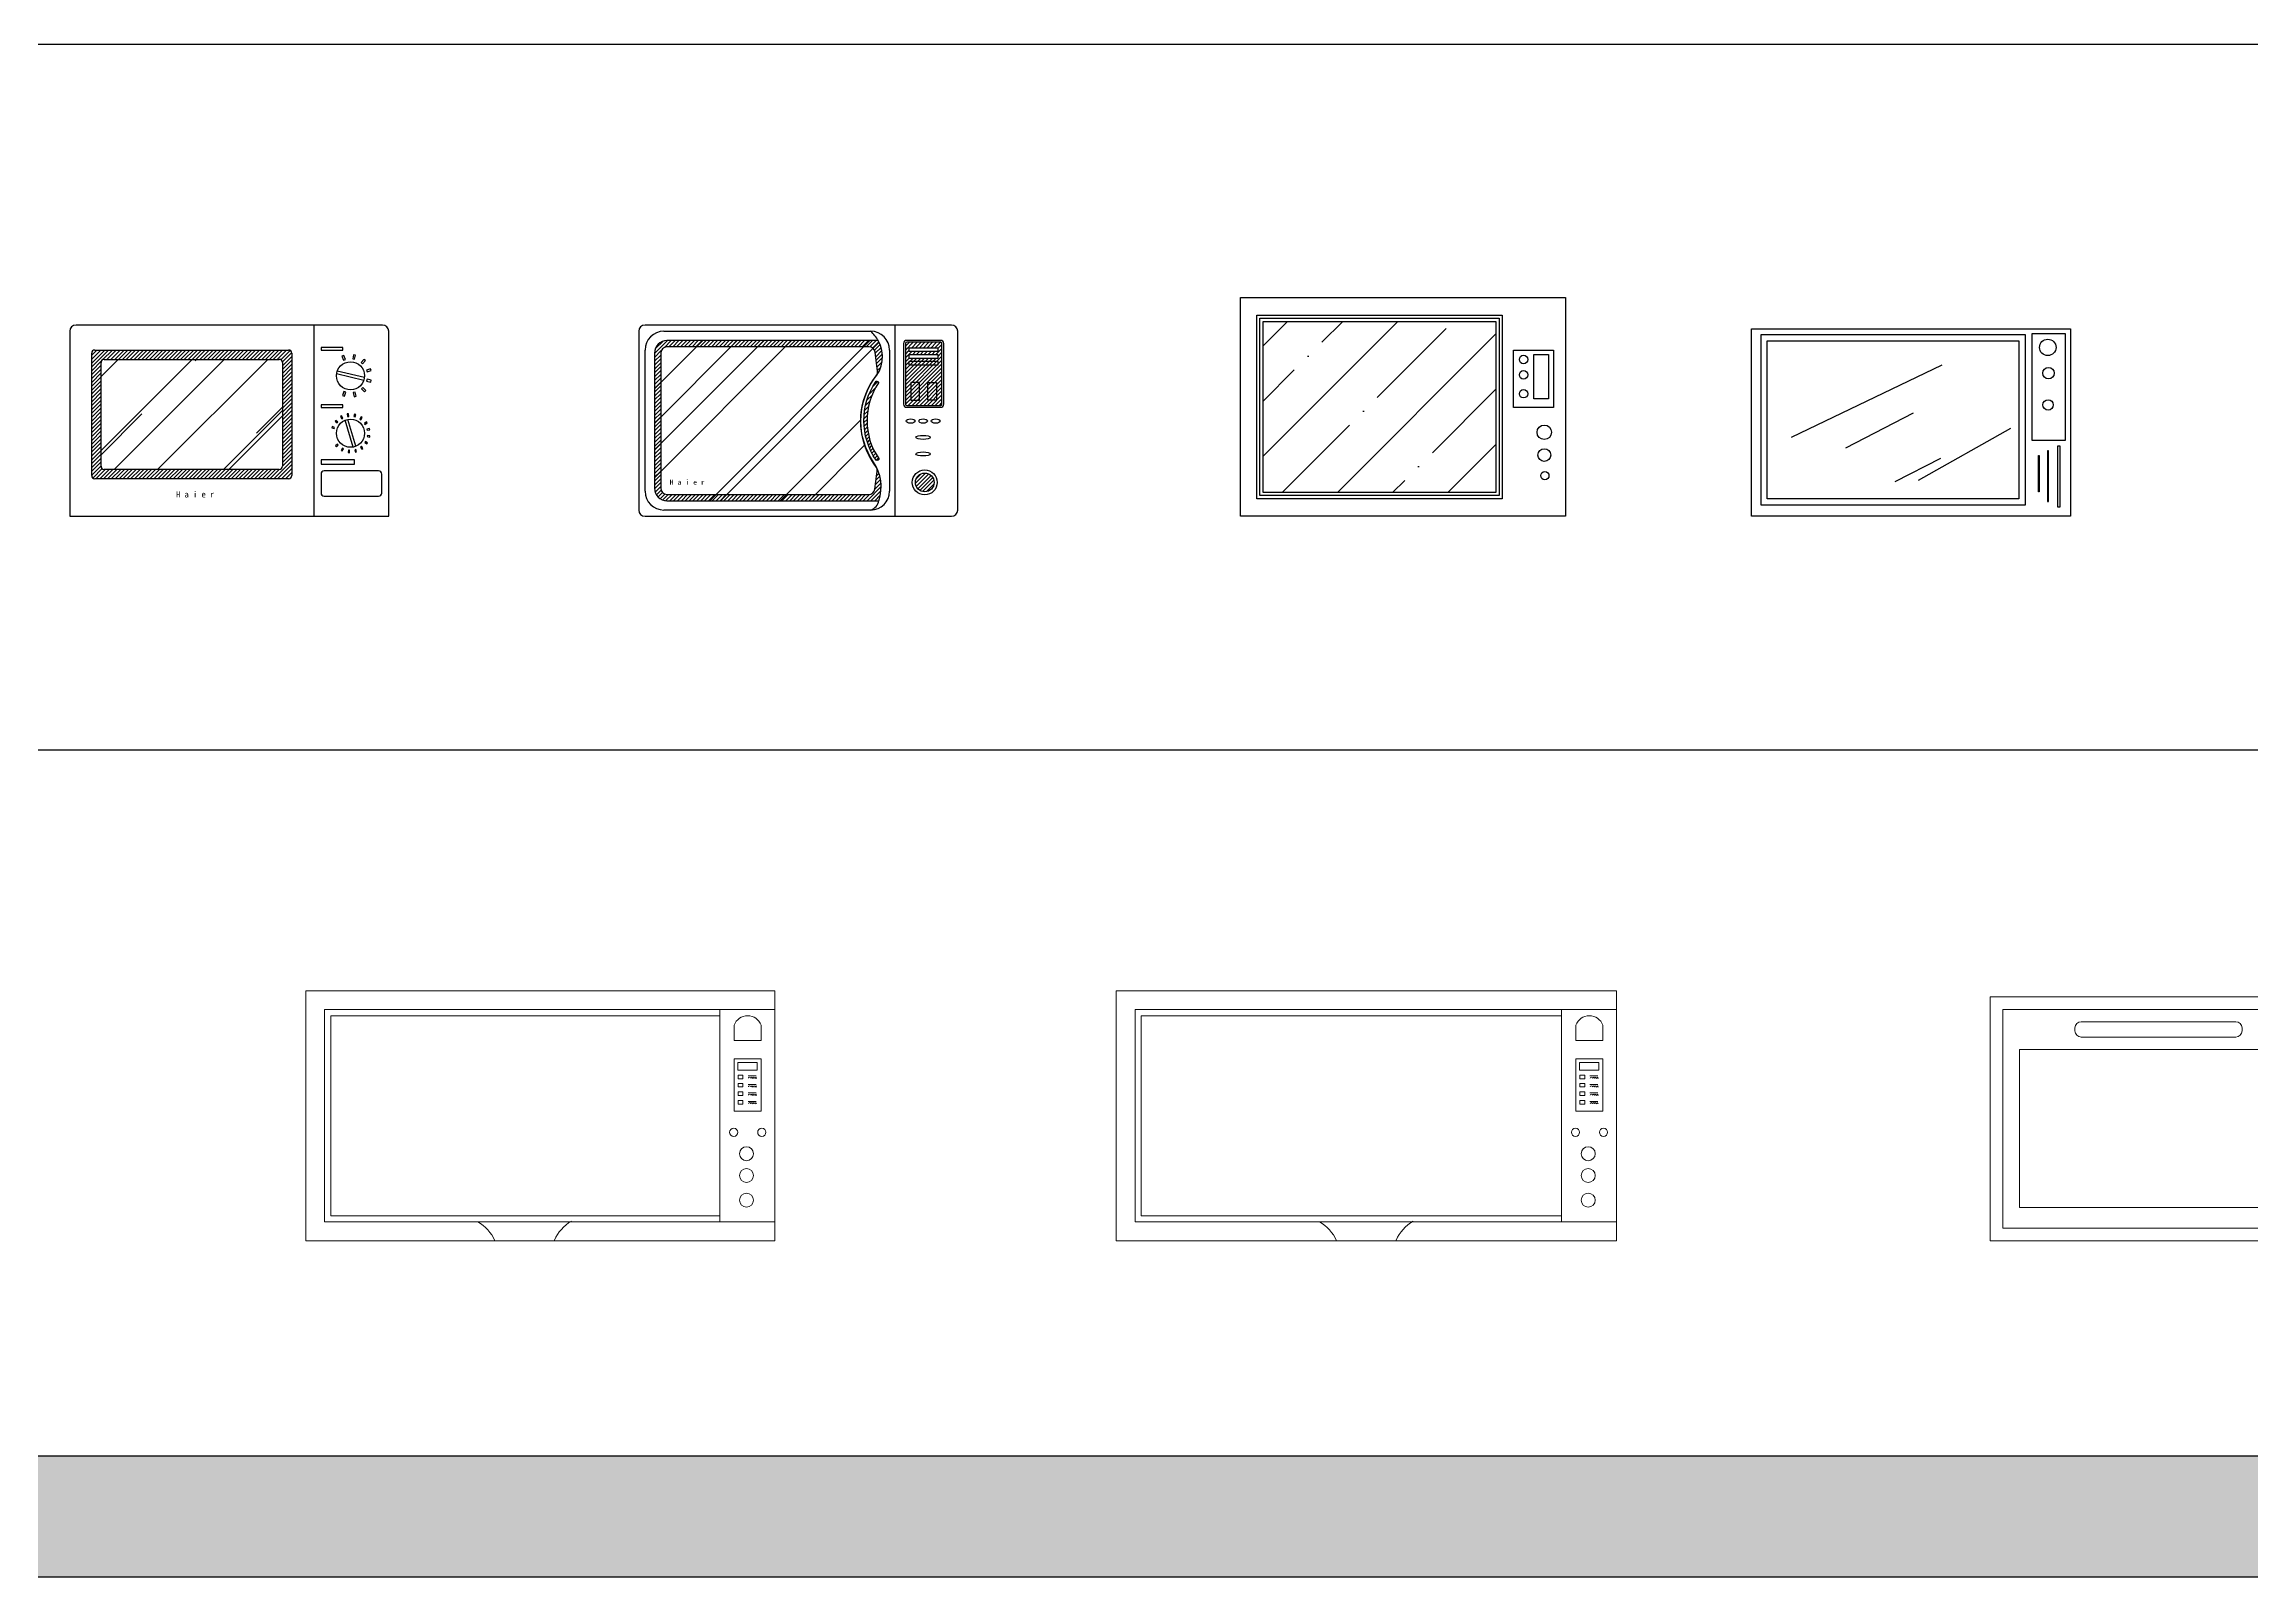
# Model space of a CAD drawing. Header units: millimetres. Extents: x 903 to 18764, y 10775 to 21237.
# Drawn here: x 8578 to 12109, y 10775 to 13227 of the extents above; entities that cross this region are included whole.
import ezdxf
from ezdxf.enums import TextEntityAlignment as Align

# ---------------------------------------------------------------- set-up
doc = ezdxf.new("R2010")
doc.units = ezdxf.units.MM
doc.layers.add('www.cad-blocks.net', color=7, linetype='Continuous')
doc.styles.add('STYLE4', font='simhei.ttf', dxfattribs={"height": 4})
pattern_1 = [(45, (-56719.12399005696, 1766.058679820957), (-3.093592167691145, 3.093592167691146), [])]

# ---------------------------------------------------------------- blocks, each defined once
blk = doc.blocks.new('A$C11210E57')
at = {"linetype": 'Continuous'}
for p, q in [((4.515628097578883e-05, 299.9999860245443), (510.000045156281, 299.9999860245443)), ((4.515628097578883e-05, -1.397545565851033e-05), (4.515628097578883e-05, 299.9999860245443)), ((15.30953645301634, 290.8082499203447), (437.7452626501035, 290.8082499203447)), ((15.30953645301634, 17.80423626587435), (15.30953645301634, 290.8082499203447)), ((437.7452626501035, 290.8082499203447), (437.7452626501035, 17.80423626587435)), ((449.0605254482944, 121.357491356117), (449.0605254482944, 292.6910168830073)), ((449.0605254482944, 292.6910168830073), (501.8650314873375, 292.6910168830073)), ((501.8650314873375, 292.6910168830073), (501.8650314873375, 121.357491356117)), ((510.000045156281, 299.9999860245443), (510.000045156281, -1.397545565851033e-05)), ((25.30953645301634, 280.8082499203447), (427.7452626501035, 280.8082499203447)), ((25.30953645301634, 27.80423626587435), (25.30953645301634, 280.8082499203447)), ((427.7452626501035, 280.8082499203447), (427.7452626501035, 27.8042362658889)), ((63.89014585482073, 126.3290220966737), (304.7521098895522, 242.4168751465477)), ((151.0988102201663, 109.7451019985601), (259.0715036468173, 165.716038511222)), ((267.3770830598369, 57.92014551041939), (414.8011579050508, 140.8400758914358)), ((501.8650314873375, 121.357491356117), (449.0605254482944, 121.357491356117)), ((489.7655792310834, 14.82177966809832), (489.7655792310834, 112.7141155627032)), ((489.7655792310834, 112.7141155627032), (492.9804499996244, 112.7141155627032)), ((492.9804499996244, 112.7141155627032), (492.9804499996244, 14.82177966809832)), ((230.0018951725215, 55.84719673445215), (302.6757553007046, 93.16109942783078)), ((459.2245485163294, 38.89371692019631), (459.2245485163294, 97.46856080120779)), ((459.2245485163294, 97.46856080120779), (460.0282259440573, 97.46856080120779)), ((460.0282259440573, 97.46856080120779), (460.0282259440573, 38.89371692019631)), ((473.6913864459784, 104.690191460395), (473.6913864459784, 23.64816215870087)), ((475.2987413014343, 104.690191460395), (473.6913864459784, 104.690191460395)), ((475.2987413014343, 23.64816215870087), (475.2987413014343, 104.690191460395)), ((460.0282259440573, 38.89371692019631), (459.2245485163294, 38.89371692019631)), ((437.7452626501035, 17.80423626587435), (15.30953645301634, 17.80423626587435)), ((427.7452626501035, 27.8042362658889), (25.30953645301634, 27.80423626587435)), ((473.6913864459784, 23.64816215870087), (475.2987413014343, 23.64816215870087)), ((492.9804499996244, 14.82177966809832), (489.7655792310834, 14.82177966809832)), ((510.000045156281, -1.397545565851033e-05), (4.515628097578883e-05, -1.397545565851033e-05))]:
    blk.add_line(p, q, dxfattribs=at)
for centre, radius in [((473.875958456425, 270.1926568199124), 13.17953368384042), ((475.0075008420099, 228.9596232328186), 9.225673578688292), ((474.3071418651671, 178.1253276039206), 8.303106220819464)]:
    blk.add_circle(centre, radius, dxfattribs=at)
blk = doc.blocks.new('A$C348476DE')
at = {"ltscale": 1000}
h = blk.add_hatch(dxfattribs=at)
h.set_pattern_fill('ANSI35', color=256, scale=500, style=0)
h.set_pattern_definition([(45, (17537.57009273749, -30450.00792729257), (-88.38834764831843, 88.38834764831844), []), (45, (17625.95844023747, -30450.00792729257), (-88.38834764831843, 88.38834764831844), [156.25, -31.25, 0, -31.25])])
h.paths.add_polyline_path([(408.6467634485234, 311.7492751608133), (36.15872130872594, 311.7492751608133), (36.15872130872594, 38.02100678478564), (408.6467634485234, 38.02100678478564)])
for points in [[(2.122813748428598e-05, 350.0000237975964), (520.0000212281375, 350.0000237975964), (520.0000212281375, 2.379759644099977e-05), (2.122813748428598e-05, 2.379759644099977e-05)], [(26.15872130872594, 321.7492751608133), (418.6467634485234, 321.7492751608133), (418.6467634485234, 28.02100678478564), (26.15872130872594, 28.02100678478564)], [(31.15872130872594, 316.7492751608133), (413.6467634485234, 316.7492751608133), (413.6467634485234, 33.02100678478564), (31.15872130872594, 33.02100678478564)], [(36.15872130872594, 311.7492751608133), (408.6467634485234, 311.7492751608133), (408.6467634485234, 38.02100678478564), (36.15872130872594, 38.02100678478564)], [(436.4253491917989, 265.7865996964156), (500.6999880477451, 265.7865996964156), (500.6999880477451, 174.2331973432792), (436.4253491917989, 174.2331973432792)], [(469.2465380540016, 258.9540625849968), (492.4950694974177, 258.9540625849968), (492.4950694974177, 187.8976680917312), (469.2465380540016, 187.8976680917312)]]:
    blk.add_lwpolyline(points, close=True, dxfattribs=at)
for centre, radius in [((452.8356911794181, 250.7552594410718), 6.832537111418787), ((452.8356911794181, 226.1588500092384), 6.832537111418787), ((452.8356911794181, 196.0964712357145), 6.832537111418787), ((485.9381020977526, 134.4108271634086), 11.54688593716128), ((485.9381020977526, 97.89972099426632), 10.20550820590506), ((486.8514426710681, 65.03963492092407), 6.583800788579538)]:
    blk.add_circle(centre, radius, dxfattribs=at)
blk = doc.blocks.new('A$C249C14F2')
at = {"ltscale": 1000}
h = blk.add_hatch(dxfattribs=at)
h.set_pattern_fill('ANSI31', color=256, scale=35, style=0)
h.set_pattern_definition([(45, (-56719.12403680853, 3195.38668027225), (-3.093592167691145, 3.093592167691146), [])])
h.paths.add_polyline_path([(354.9999635691565, 261.0000095163286, 0.4142135623730749), (349.9999635691565, 266.0000095163286), (39.99996356915653, 266.0000095163286, 0.4142135623730941), (34.99996356915653, 261.0000095163286), (34.99996356915653, 65.00000951632865, 0.4142135623730957), (39.99996356915653, 60.00000951632865), (349.9999635691565, 60.00000951632865, 0.4142135623731147), (354.9999635691565, 65.00000951632865)])
h.paths.add_polyline_path([(339.9999635691565, 80.00000951632865, -0.4142135623731085), (334.9999635691565, 75.00000951632865), (54.99996356915653, 75.00000951632865, -0.414213562373094), (49.99996356915653, 80.00000951632865), (49.99996356912743, 246.0000095163286, -0.4142135623731045), (54.99996356912743, 251.0000095163286), (334.9999635691565, 251.0000095163432, -0.4142135623730854), (339.9999635691565, 246.0000095163432)], flags=16)
h = blk.add_hatch(dxfattribs=at)
h.set_pattern_fill('AR-RROOF', color=256, scale=120, angle=45, style=0)
h.set_pattern_definition([(45, (-52176.8164145118, 5816.027152987155), (101.8233764908629, 271.5290039756342), [1800, -240, 600, -120]), (45, (-52106.38857910562, 5971.307802135723), (-197.7070560197587, 28.00142853498731), [360, -39.6, 720, -90]), (45, (-52206.51489932164, 5930.578451539377), (384.3832462530073, 498.0860166678041), [960, -168, 480, -120])])
h.paths.add_polyline_path([(334.9999635691565, 75.00000951632865, 0.4142135623731076), (339.9999635691565, 80.00000951632865), (339.9999635691565, 246.0000095163432, 0.4142135623730838), (334.9999635691565, 251.0000095163432), (54.99996356912743, 251.0000095163286, 0.414213562373105), (49.99996356912743, 246.0000095163286), (49.99996356915653, 80.00000951632865, 0.4142135623730811), (54.99996356915653, 75.00000951632865)])
for p, q in [((-3.643084346549585e-05, 296.0000095163286), (-3.643084346549585e-05, 9.516328645986505e-06)), ((499.9999635691565, 306.0000095163286), (9.999963569156535, 306.0000095163286)), ((389.9999635691565, 306.0000095163286), (389.9999635691565, 9.516328645986505e-06)), ((509.9999635691565, 9.516328645986505e-06), (509.9999635691565, 296.0000095163286)), ((34.99996356915653, 65.00000951632865), (34.99996356915653, 261.0000095163286)), ((39.99996356915653, 266.0000095163286), (349.9999635691565, 266.0000095163286)), ((54.99996356912743, 251.0000095163286), (334.9999635691565, 251.0000095163432)), ((354.9999635691565, 261.0000095163286), (354.9999635691565, 65.00000951632865)), ((49.99996356915653, 80.00000951632865), (49.99996356912743, 246.0000095163286)), ((339.9999635691565, 246.0000095163432), (339.9999635691565, 80.00000951632865)), ((470.1858542955524, 217.4317182704999), (426.6101349780147, 227.7228156832443)), ((471.2201485015903, 221.8112428446202), (427.6444291840526, 232.1023402573646)), ((453.197932352683, 110.7672254619702), (440.3224244861849, 153.6504540855112)), ((457.507858993391, 112.0612626916136), (444.6323511268929, 154.9444913151547)), ((334.9999635691565, 75.00000951632865), (54.99996356915653, 75.00000951632865)), ((349.9999635691565, 60.00000951632865), (39.99996356915653, 60.00000951632865)), ((-3.643084346549585e-05, 9.516328645986505e-06), (509.9999635691565, 9.516328645986505e-06))]:
    blk.add_line(p, q, dxfattribs=at)
for points in [[(401.8224057553962, 265.9662464842422), (436.5431464117937, 265.9662464842422), (436.5431464117937, 270.0785536592175), (401.8224057553962, 270.0785536592175)], [(437.8569059879446, 249.571996899891), (440.8022639570627, 250.7489742580383), (438.2359252905517, 257.0970975563996), (435.2905673214627, 255.9201201982523)], [(452.4134333498878, 251.6990353751626), (455.5403978761969, 251.1675260911015), (456.6606994560498, 257.922501141571), (453.5337349297406, 258.4540104256321)], [(465.9434981559971, 245.9237321055134), (468.3345608218442, 243.8396906962025), (472.8127857338914, 249.0194846302784), (470.4217230680442, 251.1035260395893)], [(474.4771326479604, 233.9406663929421), (475.4307120620433, 230.9155886139652), (481.9528674488465, 233.0003554288578), (480.9992880347927, 236.0254332078348)], [(475.5104128401945, 219.2658882495471), (474.7467114122337, 216.1873870887957), (481.3990779405212, 214.5654181816808), (482.162779368482, 217.6439193424176)], [(401.8224057553962, 174.0550756088651), (436.5431464117937, 174.0550756088651), (436.5431464117937, 178.1673827838549), (401.8224057553962, 178.1673827838549)], [(441.4419159331228, 198.6572247183813), (438.4290943652086, 199.6488473621303), (436.3145288388696, 193.1362920880947), (439.3273504067838, 192.1446694443457)], [(456.1528775459665, 198.5909681056091), (453.0649974191547, 197.8661194385222), (454.6565335207779, 191.206406501793), (457.7444136475897, 191.9312551688799)], [(468.7401554806493, 206.2052452025982), (466.4832571369989, 203.9766090424691), (471.3139091498961, 199.1238196701033), (473.5708074935465, 201.3524558302324)], [(422.8053371942297, 140.3290841952421), (423.4003107804965, 142.1367771359965), (419.4927776160694, 143.405516451794), (418.8978040298316, 141.5978235110251)], [(427.3404860776427, 149.3514708483581), (428.5547557609316, 150.816836493048), (425.3808582374986, 153.4254547850305), (424.1665885542097, 151.9600891403406)], [(434.8583851014773, 156.0932977951616), (436.5240750591256, 157.0137456760149), (434.5226124526453, 160.6015949366865), (432.856922494997, 159.6811470558332)], [(444.3196659105524, 159.6224905873987), (446.206490337172, 159.87076648127), (445.6541698620931, 163.941817571018), (443.7673454354735, 163.6935416771321)], [(454.4162827541804, 159.4511294889689), (456.2633834506196, 158.9929086321663), (457.2365647948973, 162.9843285491534), (455.3894640984581, 163.4425494059415)], [(463.7523530848193, 155.6029056006246), (465.3043637570154, 154.5015381733992), (467.6685021642115, 157.8615031247191), (466.1164914920155, 158.9628705519444)], [(471.0371418137147, 148.6098455059127), (472.0794931020282, 147.0175983114914), (475.507740520603, 149.2815847336042), (474.4653892322895, 150.8738319280255)], [(429.3882360702191, 113.9807172675955), (428.1202148543889, 115.3998259782547), (425.0676877939477, 112.6501726496226), (426.3357090097488, 111.231063938978)], [(437.633921251916, 108.1515052970663), (435.9350949593572, 109.0092561723886), (434.0981388154833, 105.3344627077186), (435.7969651080421, 104.4767118324107)], [(457.4486494217344, 107.0731074878731), (455.6199028668561, 106.5463880421757), (456.7728130587129, 102.6031263247733), (458.6015596135912, 103.1298457704706)], [(466.2782566498136, 111.9730128452375), (464.7683567108106, 110.814587400675), (467.2822058181264, 107.5651139744023), (468.7921057571293, 108.7235394189647)], [(472.707369786709, 119.7600238626928), (471.7250639089543, 118.1300476361957), (475.2523060012245, 116.0236103347288), (476.2346118789501, 117.6535865612404)], [(475.2635086674345, 139.4387572645373), (475.6520928975297, 137.5757624624694), (479.6704855419448, 138.4307685664262), (479.2819013118205, 140.2937633684942)], [(475.847147851011, 129.3575667784626), (475.5282422805831, 127.4813880626771), (479.5812273108677, 126.8092071147712), (479.9001328812956, 128.6853858305421)], [(401.8224057553962, 83.56015502198898), (455.0318150960011, 83.56015502198898), (455.0318150960011, 90.26525109955583), (401.8224057553962, 90.26525109955583)], [(447.4392633997122, 105.737731969306), (445.544499017029, 105.9155388040836), (445.1770775740079, 101.823654596812), (447.0718419566911, 101.645847762049)]]:
    blk.add_lwpolyline(points, close=True, dxfattribs=at)
blk.add_lwpolyline([(406.8224057553962, 32.09435975433917), (493.826475009053, 32.09435975433917, 0.414213562373095), (498.826475009053, 37.09435975433917), (498.826475009053, 67.49896168275336, 0.414213562373095), (493.826475009053, 72.49896168275336), (406.8224057553962, 72.49896168275336, 0.414213562373095), (401.8224057553962, 67.49896168275336), (401.8224057553962, 37.09435975433917, 0.414213562373095)], format="xyb", close=True, dxfattribs=at)
for centre in [(448.9151417397879, 224.767029263925), (448.9151417397879, 132.8558583885624)]:
    blk.add_circle(centre, 22.5, dxfattribs=at)
for centre, radius, start, end in [((9.999963569156535, 296.0000095163286), 10, 90, 180), ((499.9999635691565, 296.0000095163286), 10, 0, 90), ((39.99996356915653, 261.0000095163286), 5, 90, 180), ((54.99996356912743, 246.0000095163286), 5, 90, 180), ((334.9999635691565, 246.0000095163432), 5, 0, 90), ((349.9999635691565, 261.0000095163286), 5.000000000000455, 0, 90), ((54.99996356915653, 80.00000951632865), 5, 180, 270), ((334.9999635691565, 80.00000951632865), 5, 270, 0), ((39.99996356915653, 65.00000951632865), 5, 180, 270), ((349.9999635691565, 65.00000951632865), 5, 270, 0)]:
    blk.add_arc(centre, radius, start, end, dxfattribs=at)
at = {"ltscale": 1000, "style": 'STYLE4'}
blk.add_text('H a i e r ', height=10, dxfattribs=at).set_placement((203.8496298583268, 30.09978615756154), align=Align.CENTER)
blk = doc.blocks.new('A$C14096649')
at = {"ltscale": 1000}
h = blk.add_hatch(dxfattribs=at)
h.set_pattern_fill('ANSI31', color=256, scale=35, style=0)
h.set_pattern_definition(pattern_1)
edge = h.paths.add_edge_path()
edge.add_line((25.00001032073487, 260.9999952571688), (25.00001032073487, 44.99999525716885))
edge.add_arc((45.00001032073465, 44.99999525716862), 19.99999999999977, 179.9999999999993, 270.0000000000007)
edge.add_line((45.00001032073487, 24.99999525716885), (383.6341145443948, 24.99999525716885))
edge.add_arc((319.0878413897362, 47.89290298477921), 68.48581314681668, 340.4717092970284, 394.5516991194571)
edge.add_arc((472.3795492808088, 152.9999952571663), 117.3795389600784, 145.8175255024221, 214.3703208593909, ccw=False)
edge.add_arc((336.5964668424427, 255.3044595603877), 53.08505780350436, 316.7735619625465, 388.949896304145)
edge.add_line((383.0481923998086, 280.9999952571688), (45.00001032073487, 280.9999952571688))
edge.add_arc((45.00001032073509, 260.9999952571686), 20.00000000000023, 90.00000000000061, 179.9999999999993)
edge = h.paths.add_edge_path(flags=17)
edge.add_arc((-408.887734239046, 154.950172095097), 794.1338245469545, 5.252772229989985, 7.772761035989018)
edge.add_arc((368.0416639729171, 260.9999952572249), 9.999999999943983, 7.772761035626718, 89.99999999967562)
edge.add_line((368.0416639729738, 270.9999952571688), (45.00001032073487, 270.9999952571688))
edge.add_arc((45.0000103207351, 260.9999952571686), 10.00000000000023, 90.00000000000131, 179.9999999999987)
edge.add_line((35.00001032073487, 260.9999952571688), (35.00001032073487, 44.99999525716885))
edge.add_arc((45.00001032073442, 44.99999525716839), 9.999999999999545, 179.9999999999974, 270.0000000000026)
edge.add_line((45.00001032073487, 34.99999525716885), (367.4992912912785, 34.99999525716885))
edge.add_arc((367.4992912912898, 44.99999525716958), 10.00000000000073, 269.9999999999352, 351.9395019244766)
edge.add_arc((-408.8877342394139, 154.9501720940351), 794.1338245471068, 351.9395019246155, 354.3243187910753)
edge.add_arc((475.6567797073751, 151.68567758209), 120.6618274483701, 140.9802377138346, 218.5968533070696, ccw=False)
h = blk.add_hatch(dxfattribs=at)
h.set_pattern_fill('AR-RROOF', color=256, scale=150, angle=45, style=0)
h.set_pattern_definition([(45, (-52176.81636776023, 4346.699152535863), (127.2792206135786, 339.4112549695428), [2250, -300, 750, -150]), (45, (-52088.7815735025, 4540.799963971573), (-247.1338200246983, 35.00178566873412), [450, -49.5, 900, -112.5]), (45, (-52213.93947377252, 4489.888275726147), (480.4790578162591, 622.607520834755), [1200, -210, 600, -150])])
h.paths.add_polyline_path([(355.0001680319765, 152.8075787337457, -0.1506841736084051), (375.2770364103417, 218.9473845968332, 0.005394090625400558), (376.0524182276786, 219.7903600745794, -0.02032416972369061), (381.9111246323082, 227.6529650006141, 0.2695487141015423), (383.0481923998086, 280.9999952571688), (45.00001032073487, 280.9999952571688, 0.4142135623730885), (25.00001032073487, 260.9999952571688), (25.00001032073487, 44.99999525716885, 0.4142135623731149), (45.00001032073487, 24.99999525716885), (383.6341145443948, 24.99999525716885, 0.1950036927475438), (381.3529571552572, 76.41240440204456, -0.1724136271708928)])
h.paths.add_polyline_path([(56.61996866363188, 48.40720113659518), (104.668924747144, 48.40720113659518), (104.668924747144, 61.20201755128983), (56.61996866363188, 61.20201755128983)], flags=24)
h = blk.add_hatch(dxfattribs=at)
h.set_pattern_fill('ANSI31', color=256, scale=35, style=0)
h.set_pattern_definition(pattern_1)
h.paths.add_polyline_path([(484.8480437892067, 276.3713475740824, 0.4142135623730952), (482.8480437892067, 278.3713475740824), (428.4131633489378, 278.3713475740824, 0.4142135623730951), (426.4131633489378, 276.3713475740824), (426.4131633489378, 179.3883891110763, 0.4142135623730951), (428.4131633489378, 177.3883891110763), (482.8480437892067, 177.3883891110763, 0.4142135623730285), (484.8480437892067, 179.3883891110763)])
h.paths.add_polyline_path([(432.0131090716677, 253.173479095336), (432.0131090716677, 258.3169718011795), (478.8653130905805, 258.3169718011795), (478.8653130905805, 253.173479095336)], flags=16)
h.paths.add_polyline_path([(432.0131090716677, 263.9748268070416), (432.0131090716677, 269.1183195128851), (478.8653130905805, 269.1183195128851), (478.8653130905805, 263.9748268070562)], flags=16)
h = blk.add_hatch(dxfattribs=at)
h.set_pattern_fill('ANSI31', color=256, scale=35, style=0)
h.set_pattern_definition(pattern_1)
h.paths.add_polyline_path([(379.6207990785115, 89.55730428504648, 0.6909786354156621), (383.7478292772648, 92.38000188459591, -0.3083701127092349), (383.5495610539438, 213.3290809364134, 0.4447245139110041), (379.4132987321282, 216.1382327666088, 0.3083701127092335)])
h = blk.add_hatch(dxfattribs=at)
h.set_pattern_fill('ANSI31', color=256, scale=35, style=0)
h.set_pattern_definition(pattern_1)
h.paths.add_polyline_path([(472.2323668095851, 54.23300503219252, 1), (442.2323668095851, 54.23300503219252, 1)])
for p, q in [((1.032073487294838e-05, 295.9999952571688), (1.032073487294838e-05, 9.999995257168848)), ((500.0000103207349, 305.9999952571688), (10.00001032073487, 305.9999952571688)), ((40.00001032073487, 295.9999952571688), (370.9547927831227, 295.9999952571688)), ((410.0000103207349, -4.742831151816063e-06), (410.0000103207349, 305.9999952571688)), ((510.0000103207349, 9.999995257168848), (510.0000103207349, 295.9999952571688)), ((10.00001032073487, 39.99999525716885), (10.00001032073487, 265.9999952571688)), ((400.9547927831227, 265.9999952571688), (400.9547927831518, 39.99999525716885)), ((370.9547927831518, 9.999995257168848), (40.00001032073487, 9.999995257168848)), ((10.00001032073487, -4.742831151816063e-06), (500.0000103207349, -4.742831151816063e-06))]:
    blk.add_line(p, q, dxfattribs=at)
for points in [[(25.00001032073487, 260.9999952571688), (25.00001032073487, 44.99999525716885, 0.4142135623731017), (45.00001032073487, 24.99999525716885), (383.6341145443948, 24.99999525716885, 0.2404479283029119), (375.493768879729, 86.73460668549706, -0.308370112709235), (375.2770364103126, 218.9473845968187, 0.3257705409295931), (383.0481923998086, 280.9999952571688), (45.00001032073487, 280.9999952571688, 0.4142135623730885)], [(381.9111246329194, 227.6529650013563, 0.01099596859141748), (377.9497864628138, 262.3524407178938, 0.3750152199101854), (368.0416639729738, 270.9999952571688), (45.00001032073487, 270.9999952571688, 0.4142135623730818), (35.00001032073487, 260.9999952571688), (35.00001032073487, 44.99999525716885, 0.4142135623731217), (45.00001032073487, 34.99999525716885), (367.4992912912785, 34.99999525716885, 0.3735838358457474), (377.4004969430025, 43.5978088777938, 0.01040610218486782), (381.3529571551699, 76.41240440214642, -0.3522370824563742)], [(428.4131633489378, 174.3883891110763), (482.8480437892067, 174.3883891110763, 0.4142135623730743), (487.8480437892067, 179.3883891110763), (487.8480437892067, 276.3713475740824, 0.4142135623730951), (482.8480437892067, 281.3713475740824), (428.4131633489378, 281.3713475740824, 0.414213562373095), (423.4131633489378, 276.3713475740824), (423.4131633489378, 179.3883891110763, 0.4142135623731158)], [(428.4131633489378, 177.3883891110763), (482.8480437892067, 177.3883891110763, 0.4142135623730285), (484.8480437892067, 179.3883891110763), (484.8480437892067, 276.3713475740824, 0.4142135623730953), (482.8480437892067, 278.3713475740824), (428.4131633489378, 278.3713475740824, 0.414213562373095), (426.4131633489378, 276.3713475740824), (426.4131633489378, 179.3883891110763, 0.4142135623730951)], [(379.4132987321282, 216.1382327666088, -0.4447245139110237), (383.5495610539438, 213.3290809364134, 0.3083701127092349), (383.7478292772648, 92.38000188459591, -0.6909786354157034), (379.6207990785115, 89.55730428504648, -0.3083701127092349)]]:
    blk.add_lwpolyline(points, format="xyb", close=True, dxfattribs=at)
for points in [[(432.0131090716677, 263.9748268070562), (478.8653130905805, 263.9748268070562), (478.8653130905805, 269.1183195128851), (432.0131090716677, 269.1183195128851)], [(432.0131090716677, 253.173479095336), (478.8653130905805, 253.173479095336), (478.8653130905805, 258.3169718011795), (432.0131090716677, 258.3169718011795)], [(432.0131090716677, 242.3721313836304), (478.8653130905805, 242.3721313836304), (478.8653130905805, 247.5156240894739), (432.0131090716677, 247.5156240894739)], [(434.982078025052, 185.6036721889413), (448.8267602333144, 185.6036721889413), (448.8267602333144, 213.8105009150768), (434.982078025052, 213.8105009150768)], [(476.2791291131216, 185.6036721889413), (462.4344469048592, 185.6036721889413), (462.4344469048592, 213.8105009150768), (476.2791291131216, 213.8105009150768)]]:
    blk.add_lwpolyline(points, close=True, dxfattribs=at)
for radius in [20, 15]:
    blk.add_circle((457.2323668095851, 54.23300503219252), radius, dxfattribs=at)
for centre, radius, start, end in [((10.00001032073487, 295.9999952571688), 10, 90, 180), ((40.00001032073487, 265.9999952571688), 30.00000000000006, 90, 180), ((370.9547927831227, 265.9999952571688), 29.99999999999955, 0, 90), ((329.1095519548908, 249.8882368213981), 62.26811741181787, 29.97630893585312, 47.77706149914096), ((500.0000103207349, 295.9999952571688), 10, 0, 90), ((40.00001032073487, 39.99999525716885), 30, 180, 270), ((370.9547927831518, 39.99999525716885), 29.99999999999949, 270, 0), ((10.00001032073487, 9.999995257168848), 10, 180, 270), ((365.5805582150861, 27.40161188860839), 18.21259615155471, 287.1625377183115, 352.4225830367701), ((500.0000103207349, 9.999995257168848), 10, 270, 0)]:
    blk.add_arc(centre, radius, start, end, dxfattribs=at)
for centre, major_axis, ratio in [((434.7083808038078, 152.4021570131608), (-7.094498954204028, 0), 0.4923480912146768), ((454.7083808038078, 152.4021570131608), (-7.094498954204028, 0), 0.4923480912146768), ((474.7083808038078, 152.4021570131608), (-7.094498954204028, 0), 0.4923480912146768), ((454.7083808038078, 126.2961855760095), (-11.47793416470813, 0), 0.2793582498284136), ((454.7083808038078, 99.77471523960594), (-11.47793416470813, 0), 0.2793582498284136)]:
    blk.add_ellipse(centre, major_axis=major_axis, ratio=ratio, dxfattribs=at)
at = {"ltscale": 1000, "style": 'STYLE4'}
blk.add_text('H a i e r ', height=8, dxfattribs=at).set_placement((80.61276923957485, 50.68365901996913), align=Align.CENTER)
blk = doc.blocks.new('A$C457E556E')
at = {"lineweight": 5}
for p, q in [((1.9914070435334e-05, 399.999991830543), (380.0000199141432, 399.9999918306085)), ((1.9914070435334e-05, 399.999991830543), (750.0000199141796, 399.9999918306085)), ((1.991419412661344e-05, -8.169384273060132e-06), (1.9914070435334e-05, 399.999991830543)), ((749.9999399142762, -8.16936244518729e-06), (749.9999399142362, 399.9999518305949)), ((750.0000199142232, -8.169369721144903e-06), (750.0000199141796, 399.9999918306085)), ((749.9999399142362, 369.999951830624), (30.00001991409954, 369.9999518306095)), ((30.00001991409954, 369.9999518306095), (749.9999399142362, 369.999951830624)), ((30.00001991409954, 369.9999518306095), (30.00001991414319, 29.99999183063028)), ((30.00001991414319, 29.99999183063028), (30.00001991409954, 369.9999518306095)), ((40.00001991417957, 359.9999518306095), (661.959927366086, 359.9999518306095)), ((40.00001991422323, 39.9999918305939), (40.00001991417957, 359.9999518306095)), ((661.959927366006, 369.9999518306095), (661.9599273659624, 29.999991830623)), ((749.9999399142362, 369.999951830624), (749.9999399142362, 29.99999183063028)), ((685.0878098420071, 344.7064557336298), (685.0878098420471, 320.1862945433923)), ((685.0878098420471, 320.1862945433923), (728.0575202039327, 320.1862945433268)), ((728.0575202039327, 320.1862945433268), (728.057520203889, 344.7064557336444)), ((685.0878098419635, 290.9938014726094), (685.0878098420435, 207.3538191322032)), ((685.0878098419635, 290.9938014726094), (728.057520203849, 290.993801472544)), ((728.057520203849, 290.993801472544), (728.057520203809, 207.353819132225)), ((728.057520203849, 290.993801472544), (728.057520203809, 207.353819132225)), ((707.5589783267606, 263.6337064999416), (720.1614749095497, 263.6337064999561)), ((707.5589783267205, 249.8740340345639), (720.1614749095097, 249.8740340345566)), ((707.5589783267606, 236.5074637827229), (720.1614749095497, 236.5074637827447)), ((707.5589783267606, 222.944318619916), (720.1614749095497, 222.9443186199233)), ((728.057520203809, 207.353819132225), (685.0878098420435, 207.3538191322032)), ((661.959927366006, 39.99999183058662), (40.00001991422323, 39.9999918305939)), ((30.00001991414319, 29.99999183063028), (749.9999399142362, 29.99999183063028)), ((749.9999399142362, 29.99999183063028), (30.00001991414319, 29.99999183063028)), ((1.991419412661344e-05, -8.169384273060132e-06), (349.9999799142824, -8.169376997102518e-06)), ((1.991419412661344e-05, -8.169384273060132e-06), (749.9999399142762, -8.16936244518729e-06))]:
    blk.add_line(p, q, dxfattribs=at)
for points in [[(691.0557372515941, 284.9628222663841), (721.6658697504972, 284.9628222663623), (721.6658697504172, 272.8965791015753), (691.0557372515141, 272.896579101568)], [(691.4584917415959, 264.8524328611848), (699.1110248662808, 264.8524328611629), (699.1110248662008, 259.2215542969743), (691.4584917415959, 259.2215542970034)], [(691.4584917415959, 251.5795558581767), (699.1110248662008, 251.5795558581767), (699.1110248662808, 245.9486772940536), (691.4584917415959, 245.9486772940318)], [(691.4584917415959, 237.9044834452316), (699.1110248662808, 237.9044834453043), (699.1110248662008, 232.2736048811594), (691.4584917415959, 232.2736048811303)], [(691.4584917415123, 224.2294110323082), (699.1110248662008, 224.2294110323592), (699.1110248662808, 218.5985324683161), (691.4584917415959, 218.5985324682651)]]:
    blk.add_lwpolyline(points, close=True, dxfattribs=at)
for centre, radius in [((684.3504486628299, 173.4482890348181), 6.584712020321601), ((729.1887341285546, 173.4482890349054), 6.584712020321601), ((704.7915248327845, 139.2075484874831), 11.1941056512478), ((704.7915248326717, 104.3083843463928), 11.1941056512478), ((704.7915248327263, 64.79987418269138), 11.1941056512478)]:
    blk.add_circle(centre, radius, dxfattribs=at)
for centre, radius, start, end in [((706.572665022868, 337.24036073757), 22.74514402317612, 19.16259590930671, 160.8374040906933), ((245.7715248821296, -24.01839786472283), 61.35227323119889, 23.04682548570365, 61.69823217237228), ((454.5658438791979, -22.50409613565444), 61.35227323119889, 119.1328400359564, 157.7842467054112)]:
    blk.add_arc(centre, radius, start, end, dxfattribs=at)
at = {"lineweight": 5, "start_tangent": (-0.9941882257414568, 0.1076558024309614), "end_tangent": (0.8946762425053427, -0.4467151453628152)}
for points in [[(707.8854745379103, 260.0116150010463), (709.853848089846, 261.7806939827524), (711.6253941772775, 260.0116150010244), (713.5937677292968, 261.5841666801671), (715.365313816641, 259.6184651791364), (716.743204975628, 261.7806939827378), (718.1210961345714, 259.6184651791218), (719.6958147577388, 261.7806939827451), (720.6800509879067, 259.6184651791218)], [(707.8854745379504, 246.2519425356977), (709.8538480898897, 248.0210215173747), (711.6253941773175, 246.251942535705), (713.5937677292532, 247.8244942148185), (715.3653138167247, 245.8587927137805), (716.7432049757081, 248.0210215174038), (718.1210961346114, 245.8587927137805), (719.6958147578189, 248.0210215174038), (720.6800509878667, 245.8587927138024)], [(707.8854745378703, 232.8853722837839), (709.853848089806, 234.6544512654827), (711.6253941773175, 232.8853722837985), (713.5937677293368, 234.4579239629484), (715.3653138166846, 232.4922224619177), (716.743204975588, 234.6544512655191), (718.1210961345278, 232.4922224619322), (719.6958147576952, 234.6544512655191), (720.6800509879067, 232.4922224619177)], [(707.8854745378267, 219.3222271209843), (709.853848089806, 221.0913061027195), (711.6253941773175, 219.3222271209916), (713.5937677293368, 220.8947788000687), (715.365313816641, 218.9290772991471), (716.743204975628, 221.0913061026613), (718.1210961344914, 218.9290772991108), (719.6958147577352, 221.0913061026613), (720.680050987823, 218.9290772991399)]]:
    blk.add_spline(points, degree=3, dxfattribs=at)
blk = doc.blocks.new('A$C417B1F75')
at = {"lineweight": 5}
for p, q in [((799.9999515945419, 369.9999550431849), (30.00003159438347, 369.999955043163)), ((30.00003159438347, 369.999955043163), (30.00003159446715, 29.9999950430747)), ((40.00003159429616, 359.9999550431339), (711.9599390462718, 359.9999550431339)), ((40.00003159437983, 39.9999950430747), (40.00003159429616, 359.9999550431339)), ((711.9599390462718, 369.9999550431048), (711.9599390462317, 29.99999504314746)), ((735.0878215221892, 344.7064589462125), (735.0878215222692, 320.1862977558803)), ((735.0878215222692, 320.1862977558803), (778.057531883991, 320.1862977559094)), ((778.057531883991, 320.1862977559094), (778.0575318838673, 344.7064589461543)), ((735.0878215222692, 290.9938046851703), (735.0878215222692, 207.3538223447931)), ((735.0878215222692, 290.9938046851703), (778.0575318838673, 290.9938046851703)), ((778.0575318838673, 290.9938046851703), (778.057531883951, 207.3538223448004)), ((778.0575318838673, 290.9938046851703), (778.057531883951, 207.3538223448004)), ((757.55899000707, 263.6337097125024), (770.1614865897718, 263.633709712517)), ((757.5589900070263, 249.8740372471248), (770.1614865898155, 249.8740372471393)), ((757.5589900069863, 236.5074669952619), (770.1614865897718, 236.5074669952692)), ((757.5589900070263, 222.9443218324623), (770.1614865898155, 222.9443218324695)), ((778.057531883951, 207.3538223448004), (735.0878215222692, 207.3538223447931)), ((711.9599390463118, 39.99999504314019), (40.00003159437983, 39.9999950430747)), ((30.00003159446715, 29.9999950430747), (799.9999515944619, 29.9999950430747)), ((3.159447805956006e-05, -4.956925295118708e-06), (399.9999915942608, -4.956918019161094e-06))]:
    blk.add_line(p, q, dxfattribs=at)
for points in [[(3.159439074806869e-05, -4.956896191288251e-06), (799.9999515945419, -4.956867087457795e-06), (799.9999515945456, 399.9999550431194), (3.159439074806869e-05, 399.9999550431776)], [(30.00003159438347, 369.9999550431266), (799.9999515946256, 369.999955043214), (799.9999515945419, 29.99999504320567), (30.00003159438347, 29.99999504320567)], [(741.0557489318599, 284.962825478894), (771.6658814305156, 284.9628254789377), (771.6658814305192, 272.8965823140561), (741.0557489318599, 272.8965823140998)], [(741.4585034216143, 264.8524360736874), (749.1110365462155, 264.852436073651), (749.1110365463028, 259.2215575096079), (741.4585034216143, 259.2215575096079)], [(741.4585034216143, 251.5795590707521), (749.1110365462991, 251.579559070723), (749.1110365462191, 245.948680506629), (741.4585034216143, 245.948680506629)], [(741.4585034216143, 237.9044866578579), (749.1110365462991, 237.9044866578579), (749.1110365462991, 232.2736080936038), (741.4585034215343, 232.2736080936256)], [(741.4585034216143, 224.2294142449346), (749.1110365462991, 224.2294142449346), (749.1110365462155, 218.5985356807896), (741.4585034216179, 218.5985356808187)]]:
    blk.add_lwpolyline(points, close=True, dxfattribs=at)
for centre, radius in [((734.3504603430702, 173.4482922473208), 6.584712020321601), ((779.1887458085621, 173.4482922473862), 6.584712020321601), ((754.7915365129084, 139.2075516999566), 11.1941056512478), ((754.7915365130248, 104.3083875588591), 11.1941056512478), ((754.7915365130248, 64.79987739519402), 11.1941056512478)]:
    blk.add_circle(centre, radius, dxfattribs=at)
for centre, radius, start, end in [((756.5726767031665, 337.2403639502108), 22.74514402317612, 19.16259590930671, 160.8374040906933), ((295.771536562308, -24.01839465213288), 61.35227323119889, 23.04682548570365, 61.69823217237228), ((504.5658555594346, -22.5040929231227), 61.35227323119889, 119.1328400359564, 157.7842467054112)]:
    blk.add_arc(centre, radius, start, end, dxfattribs=at)
at = {"lineweight": 5, "start_tangent": (-0.9941882257414568, 0.1076558024309614), "end_tangent": (0.8946762425053427, -0.4467151453628152)}
for points in [[(757.885486217885, 260.0116182135489), (759.8538597697843, 261.780697195255), (761.6254058575432, 260.0116182135562), (763.5937794095225, 261.5841698927279), (765.3653254969904, 259.618468391719), (766.7432166558501, 261.7806971952405), (768.1211078147971, 259.6184683916681), (769.6958264379609, 261.7806971952405), (770.6800626681361, 259.6184683917263)], [(757.885486217885, 246.2519457481858), (759.8538597698644, 248.0210247298628), (761.6254058575432, 246.2519457481931), (763.5937794094425, 247.8244974273721), (765.3653254969468, 245.8587959263123), (766.7432166558938, 248.021024729921), (768.1211078147971, 245.858795926305), (769.695826438001, 248.0210247299283), (770.6800626682161, 245.8587959263268)], [(757.8854862178887, 232.8853754963375), (759.853859769828, 234.65445447808), (761.6254058574996, 232.885375496352), (763.5937794095225, 234.4579271754365), (765.3653254969504, 232.4922256744931), (766.7432166558938, 234.6544544780509), (768.1211078147971, 232.4922256744858), (769.695826438001, 234.65445447808), (770.6800626681361, 232.4922256745003)], [(757.8854862178887, 219.3222303335815), (759.8538597697843, 221.0913093152803), (761.6254058575432, 219.3222303335815), (763.5937794095626, 220.8947820126878), (765.3653254969104, 218.9290805116716), (766.7432166558501, 221.0913093152876), (768.1211078147971, 218.9290805116716), (769.6958264379609, 221.0913093152803), (770.6800626681325, 218.929080511657)]]:
    blk.add_spline(points, degree=3, dxfattribs=at)
blk = doc.blocks.new('A$C682B48C5')
at = {"lineweight": 5}
for p, q in [((600.0000431369772, 390.0000032377602), (4.313697718316689e-05, 390.000003237782)), ((4.313697718316689e-05, 3.237774762965273e-06), (4.313697718316689e-05, 390.000003237782)), ((600.0000431369772, 3.237745659134816e-06), (600.0000431369772, 390.0000032377602)), ((580.0000431369845, 370.0000032377675), (20.00004313696991, 370.000003237782)), ((20.00004313693353, 20.00000323776021), (20.00004313696991, 370.000003237782)), ((496.9947412535184, 370.0000032377384), (496.9947412535985, 20.00000323778931)), ((580.0000431369408, 20.00000323777476), (580.0000431369845, 370.0000032377675)), ((600.0000431369772, 3.237745659134816e-06), (4.313697718316689e-05, 3.237774762965273e-06)), ((580.0000431369408, 20.00000323777476), (20.00004313693353, 20.00000323776021))]:
    blk.add_line(p, q, dxfattribs=at)
blk.add_lwpolyline([(145.6148925157431, 350.3271478795823), (392.8000969141031, 350.3271478795823, -0.414213562373095), (402.8000969140994, 340.3271478796332), (402.8000969141831, 335.8276761667976, -0.414213562373094), (392.8000969141867, 325.8276761668776), (145.6148925158268, 325.8276761668485, -0.414213562373095), (135.6148925157468, 335.8276761667976), (135.6148925158268, 340.3271478795823, -0.414213562373095)], format="xyb", close=True, dxfattribs=at)
for points in [[(509.2030883285079, 331.8248191786724), (568.6674026117689, 331.8248191787015), (568.667402611849, 288.2450833630382), (509.2030883284242, 288.2450833629)], [(46.93766877191229, 305.7454781576989), (472.371606919507, 305.7454781576262), (472.3716069194197, 53.32670757793221), (46.9376687719996, 53.32670757783035)]]:
    blk.add_lwpolyline(points, close=True, dxfattribs=at)
for centre, radius in [((525.5010823579141, 266.1647246029197), 9.167744977312074), ((525.5010823579723, 240.5181670982302), 9.167744977312074), ((554.2531442813561, 266.1647246028979), 9.167744977312074), ((554.2531442811232, 240.5181670981719), 9.167744977312074), ((525.5010823579723, 213.6787360599001), 9.167744977312074), ((554.2531442812397, 213.6787360599001), 9.167744977312074), ((525.5010823577977, 183.2607589101272), 9.167744977312074), ((554.2531442811232, 183.2607589101563), 9.167744977312074), ((525.5010823579141, 156.4213278718917), 9.167744977312074), ((554.2531442812397, 156.4213278719208), 9.167744977312074), ((538.8783071361468, 69.28226634074508), 23.2608104374376), ((538.8783071361468, 69.28226634074508), 10.14568002871237)]:
    blk.add_circle(centre, radius, dxfattribs=at)
blk = doc.blocks.new('FORMAT')
at = {"layer": 'www.cad-blocks.net', "true_color": 0x546d8e}
h = blk.add_hatch(color=155, dxfattribs=at)
h.set_gradient(color1=(68, 68, 68), color2=(84, 109, 142), tint=1)
h.paths.add_polyline_path([(2021.378318926242, 10968.52170071354), (2021.378318926243, 10774.66744165708), (18703.65651036007, 10774.66744165687), (18703.65651036007, 10968.52170071334)])
at = {"layer": 'www.cad-blocks.net', "color": 155, "true_color": 0x546d8e}
for p, q in [((2021.378318926232, 13226.74324865148), (18764.43184232056, 13226.74324865148)), ((2021.378318926232, 12097.63247468241), (18764.43184232056, 12097.63247468241)), ((2021.378318926236, 10968.52170071334), (18703.65651036007, 10968.52170071334)), ((2021.378318926243, 10968.52170071354), (18703.65651036007, 10968.52170071334)), ((2021.378318926243, 10968.52170071354), (18703.65651036008, 10968.52170071334)), ((2021.378318926243, 10774.66744165708), (18703.65651036008, 10774.66744165687))]:
    blk.add_line(p, q, dxfattribs=at)

msp = doc.modelspace()

# ---------------------------------------------------------------- block references
for name, p in [('A$C348476DE', (10490.9967109038, 12471.38044982548)), ('A$C249C14F2', (8618.784814513325, 12471.38047362308)), ('A$C14096649', (9528.791923846125, 12471.38047362308)), ('A$C11210E57', (11308.25735585645, 12471.38048759853)), ('A$C457E556E', (8996.262423723594, 11312.46378405689)), ('A$C417B1F75', (10292.42002255379, 11312.46378405689)), ('A$C682B48C5', (11690.03073371586, 11312.46378405689))]:
    msp.add_blockref(name, p)
at = {"layer": 'www.cad-blocks.net'}
msp.add_blockref('FORMAT', (0, 0), dxfattribs=at)

doc.saveas('drawing.dxf')
